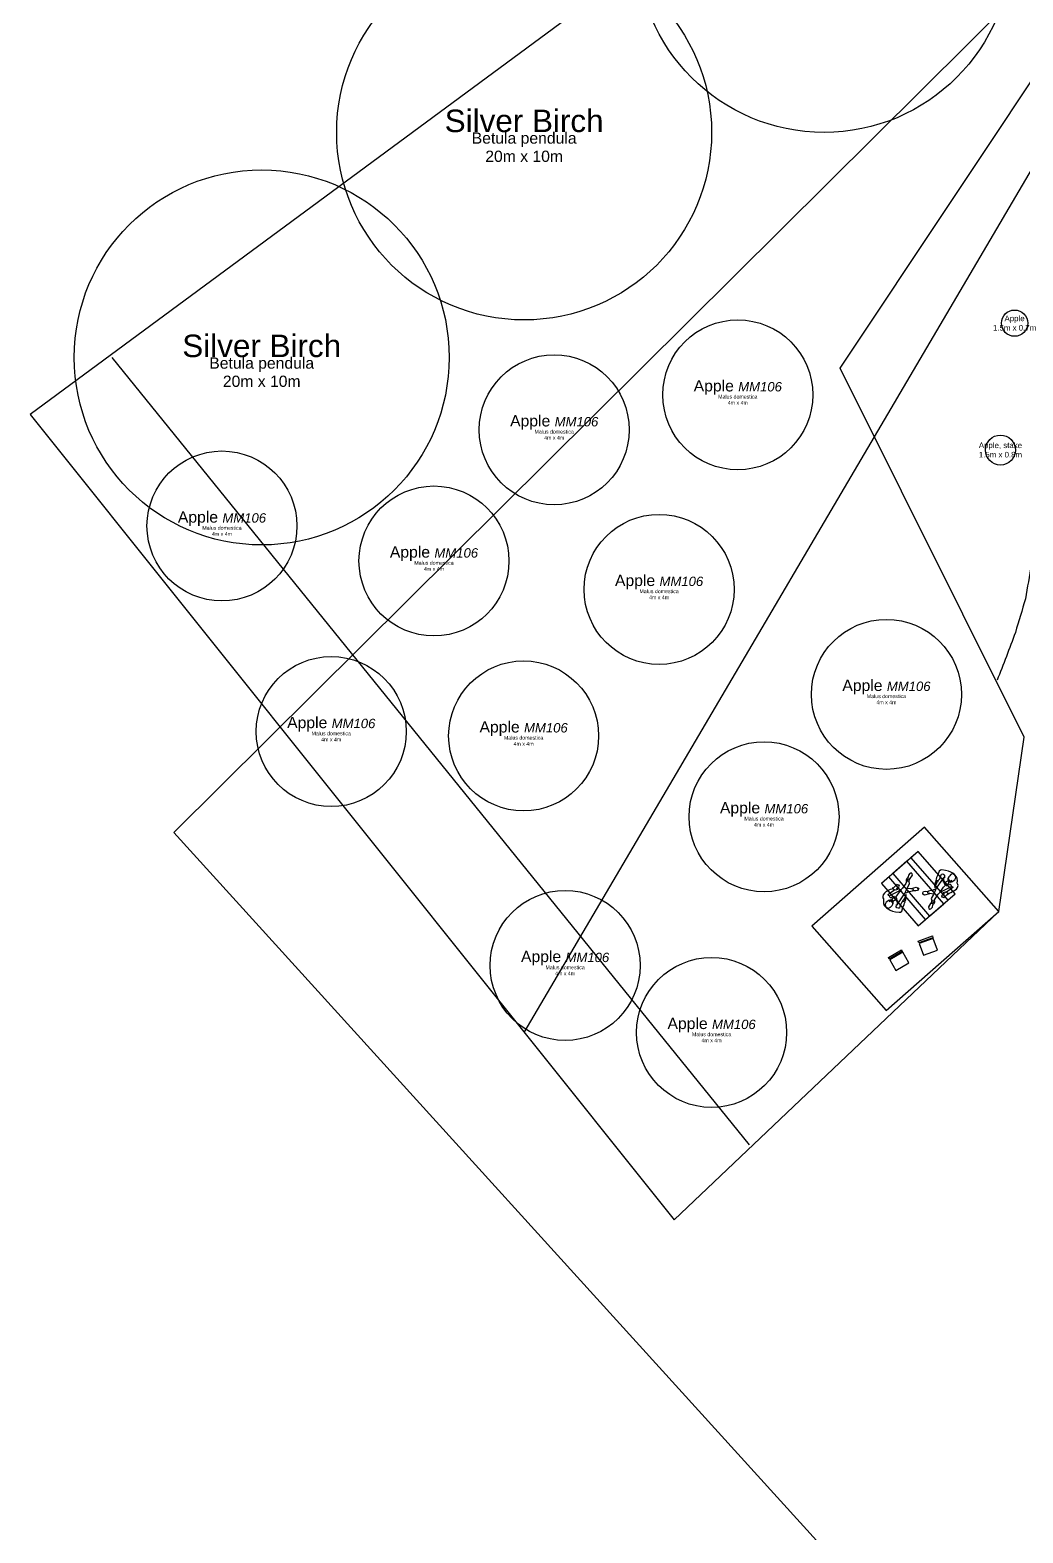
# Model space of a CAD drawing. Header units: metres. Extents: x 0 to 134, y 7 to 109.
# Drawn here: x 29.82 to 56.31, y 34.65 to 74.73 of the extents above; entities that cross this region are included whole.
import ezdxf

# ---------------------------------------------------------------- set-up
doc = ezdxf.new("R2010")
doc.units = ezdxf.units.M
for name, color, linetype, lineweight, true_color in [('Areas', 2, 'Continuous', 25, 0xffff00), ('Plant - Shrub', 3, 'Continuous', 25, 0x00ff00), ('Plant - Tree', 3, 'Continuous', 25, 0x00ff00), ('Plant label', 30, 'Continuous', 25, 0xff7f00), ('Trees & shrubs', 3, 'Continuous', 0, 0x00ff00)]:
    doc.layers.add(name, color=color, linetype=linetype, lineweight=lineweight, true_color=true_color)
for name, color, linetype, true_color in [('Boundary', 5, 'Continuous', 0x0000ff), ('Buildings', 30, 'Continuous', 0xff7f00), ('Forest Garden', 96, 'Continuous', 0x008000), ('Patio', 9, 'Continuous', 0xc0c0c0), ('Plants', 96, 'Continuous', 0x008000)]:
    doc.layers.add(name, color=color, linetype=linetype, true_color=true_color)
doc.styles.add('textstyle108', font='')
doc.styles.add('textstyle109', font='')
doc.styles.add('textstyle110', font='')
doc.styles.add('textstyle111', font='')
doc.styles.add('textstyle142', font='')
doc.styles.add('textstyle144', font='')
doc.styles.get('textstyle108').set_extended_font_data('Arial')
doc.styles.get('textstyle109').set_extended_font_data('Arial')
doc.styles.get('textstyle110').set_extended_font_data('Arial')
doc.styles.get('textstyle111').set_extended_font_data('Arial')
doc.styles.get('textstyle142').set_extended_font_data('Arial')
doc.styles.get('textstyle144').set_extended_font_data('Arial')

# ---------------------------------------------------------------- blocks, each defined once
blk = doc.blocks.new('Person sitting')
at = {"layer": 'Patio'}
for p, q in [((-0.299, 0.456), (-0.303, 0.369)), ((-0.279, 0.502), (-0.299, 0.456)), ((-0.288, 0.424), (-0.295, 0.389)), ((-0.271, 0.454), (-0.288, 0.424)), ((-0.242, 0.548), (-0.279, 0.502)), ((-0.245, 0.467), (-0.271, 0.454)), ((-0.225, 0.472), (-0.245, 0.467)), ((-0.192, 0.591), (-0.242, 0.548)), ((-0.218, 0.478), (-0.225, 0.472)), ((-0.188, 0.472), (-0.218, 0.478)), ((-0.181, 0.626), (-0.192, 0.591)), ((-0.132, 0.468), (-0.188, 0.472)), ((-0.162, 0.648), (-0.181, 0.626)), ((-0.118, 0.676), (-0.162, 0.648)), ((-0.107, 0.443), (-0.137, 0.435)), ((-0.137, 0.435), (-0.107, 0.43)), ((-0.094, 0.45), (-0.132, 0.468)), ((-0.12, 0.461), (-0.107, 0.443)), ((-0.064, 0.683), (-0.118, 0.676)), ((-0.107, 0.43), (-0.096, 0.413)), ((-0.096, 0.413), (-0.092, 0.391)), ((-0.079, 0.426), (-0.094, 0.45)), ((-0.089, 0.434), (-0.082, 0.406)), ((-0.074, 0.402), (-0.079, 0.426)), ((-0.055, 0.393), (-0.074, 0.402)), ((-0.072, 0.413), (-0.031, 0.417)), ((-0.014, 0.676), (-0.064, 0.683)), ((-0.038, 0.509), (-0.042, 0.489)), ((-0.042, 0.489), (-0.018, 0.47)), ((-0.029, 0.539), (-0.038, 0.509)), ((-0.035, 0.561), (-0.025, 0.587)), ((-0.022, 0.541), (-0.035, 0.561)), ((-0.031, 0.417), (0.008, 0.428)), ((-0.025, 0.587), (0.06, 0.578)), ((0.241, 0.452), (-0.022, 0.541)), ((-0.018, 0.47), (-0.001, 0.439)), ((0.108, 0.641), (-0.014, 0.676)), ((0.008, 0.428), (0.015, 0.439)), ((0.026, 0.467), (0.01, 0.485)), ((0.015, 0.439), (0.036, 0.441)), ((0.032, 0.448), (0.026, 0.467)), ((0.036, 0.441), (0.065, 0.4)), ((0.05, 0.419), (0.058, 0.448)), ((0.06, 0.578), (0.178, 0.557)), ((0.143, 0.409), (0.069, 0.402)), ((0.148, 0.622), (0.108, 0.641)), ((0.235, 0.422), (0.143, 0.409)), ((0.204, 0.622), (0.148, 0.622)), ((0.177, 0.585), (0.198, 0.616)), ((0.181, 0.565), (0.177, 0.585)), ((0.178, 0.557), (0.198, 0.561)), ((0.198, 0.561), (0.209, 0.528)), ((0.209, 0.611), (0.204, 0.622)), ((0.278, 0.609), (0.209, 0.611)), ((0.209, 0.528), (0.259, 0.504)), ((0.309, 0.433), (0.235, 0.422)), ((0.304, 0.435), (0.241, 0.452)), ((0.25, 0.544), (0.341, 0.528)), ((0.25, 0.535), (0.25, 0.544)), ((0.274, 0.511), (0.25, 0.535)), ((0.259, 0.504), (0.272, 0.504)), ((0.272, 0.504), (0.274, 0.511)), ((0.335, 0.604), (0.278, 0.609)), ((0.372, 0.435), (0.304, 0.435)), ((0.339, 0.585), (0.335, 0.604)), ((0.346, 0.578), (0.339, 0.585)), ((0.341, 0.541), (0.363, 0.548)), ((0.341, 0.528), (0.341, 0.541)), ((0.348, 0.565), (0.346, 0.578)), ((0.359, 0.554), (0.348, 0.565)), ((0.363, 0.548), (0.359, 0.554)), ((0.518, 0.465), (0.372, 0.435)), ((0.568, 0.48), (0.518, 0.465)), ((0.592, 0.524), (0.568, 0.502)), ((0.568, 0.502), (0.568, 0.48)), ((0.594, 0.47), (0.575, 0.476)), ((0.585, 0.387), (0.618, 0.435)), ((0.631, 0.537), (0.592, 0.524)), ((0.614, 0.45), (0.594, 0.47)), ((0.612, 0.498), (0.596, 0.487)), ((0.631, 0.5), (0.612, 0.498)), ((0.618, 0.435), (0.666, 0.467)), ((0.64, 0.528), (0.631, 0.537)), ((0.657, 0.491), (0.631, 0.5)), ((0.688, 0.541), (0.64, 0.528)), ((0.677, 0.47), (0.657, 0.491)), ((0.666, 0.467), (0.697, 0.472)), ((0.729, 0.57), (0.688, 0.541)), ((0.697, 0.472), (0.799, 0.495)), ((0.788, 0.574), (0.729, 0.57)), ((0.821, 0.561), (0.788, 0.574)), ((0.799, 0.495), (0.823, 0.526)), ((0.823, 0.526), (0.821, 0.561)), ((-0.303, 0.369), (-0.297, 0.317)), ((-0.297, 0.317), (-0.279, 0.258)), ((-0.295, 0.389), (-0.288, 0.35)), ((-0.288, 0.35), (-0.271, 0.321)), ((-0.279, 0.258), (-0.253, 0.197)), ((-0.271, 0.321), (-0.236, 0.311)), ((-0.253, 0.197), (-0.208, 0.126)), ((-0.236, 0.311), (-0.223, 0.308)), ((-0.223, 0.308), (-0.223, 0.304)), ((-0.223, 0.304), (-0.19, 0.306)), ((-0.208, 0.126), (-0.151, 0.047)), ((-0.19, 0.306), (-0.153, 0.308)), ((-0.153, 0.308), (-0.116, 0.317)), ((-0.151, 0.047), (-0.123, 0.023)), ((-0.115, 0.334), (-0.131, 0.32)), ((-0.123, 0.023), (-0.077, 0.021)), ((-0.116, 0.317), (-0.092, 0.328)), ((-0.098, 0.36), (-0.115, 0.334)), ((-0.105, 0.171), (-0.103, 0.202)), ((-0.094, 0.141), (-0.105, 0.171)), ((-0.103, 0.202), (-0.059, 0.234)), ((-0.092, 0.391), (-0.098, 0.36)), ((-0.064, 0.121), (-0.094, 0.141)), ((-0.092, 0.328), (-0.077, 0.348)), ((-0.08, 0.361), (-0.089, 0.343)), ((-0.077, 0.348), (-0.072, 0.372)), ((-0.077, 0.021), (0.015, 0.065)), ((-0.072, 0.372), (-0.054, 0.383)), ((-0.022, 0.143), (-0.064, 0.121)), ((0.034, 0.341), (-0.062, 0.369)), ((-0.059, 0.234), (-0.051, 0.245)), ((-0.054, 0.383), (-0.055, 0.393)), ((-0.051, 0.245), (-0.046, 0.228)), ((-0.046, 0.228), (-0.011, 0.23)), ((-0.033, 0.241), (-0.042, 0.243)), ((-0.009, 0.263), (-0.033, 0.241)), ((0.054, 0.173), (-0.022, 0.143)), ((-0.011, 0.23), (0.052, 0.241)), ((0.017, 0.298), (-0.009, 0.263)), ((0.015, 0.065), (0.091, 0.093)), ((0.017, 0.341), (0.017, 0.298)), ((0.047, 0.311), (0.028, 0.271)), ((0.056, 0.343), (0.034, 0.341)), ((0.039, 0.335), (0.047, 0.311)), ((0.052, 0.241), (0.3, 0.287)), ((0.093, 0.18), (0.054, 0.173)), ((0.065, 0.4), (0.056, 0.343)), ((0.091, 0.093), (0.128, 0.117)), ((0.108, 0.176), (0.093, 0.18)), ((0.126, 0.189), (0.108, 0.176)), ((0.145, 0.197), (0.126, 0.189)), ((0.128, 0.117), (0.161, 0.134)), ((0.132, 0.167), (0.139, 0.187)), ((0.141, 0.15), (0.132, 0.167)), ((0.158, 0.143), (0.141, 0.15)), ((0.154, 0.184), (0.145, 0.197)), ((0.169, 0.193), (0.154, 0.184)), ((0.161, 0.134), (0.163, 0.145)), ((0.163, 0.145), (0.211, 0.156)), ((0.191, 0.202), (0.169, 0.193)), ((0.19, 0.178), (0.184, 0.164)), ((0.205, 0.188), (0.19, 0.178)), ((0.204, 0.204), (0.191, 0.202)), ((0.228, 0.213), (0.204, 0.204)), ((0.213, 0.196), (0.205, 0.188)), ((0.207, 0.202), (0.213, 0.196)), ((0.211, 0.156), (0.272, 0.197)), ((0.272, 0.237), (0.228, 0.213)), ((0.294, 0.252), (0.272, 0.237)), ((0.272, 0.197), (0.317, 0.25)), ((0.311, 0.256), (0.291, 0.241)), ((0.291, 0.241), (0.294, 0.252)), ((0.3, 0.287), (0.392, 0.321)), ((0.317, 0.25), (0.311, 0.256)), ((0.372, 0.269), (0.333, 0.287)), ((0.394, 0.271), (0.372, 0.269)), ((0.392, 0.321), (0.474, 0.354)), ((0.431, 0.23), (0.394, 0.271)), ((0.49, 0.197), (0.431, 0.23)), ((0.463, 0.343), (0.522, 0.269)), ((0.474, 0.354), (0.585, 0.387)), ((0.527, 0.197), (0.49, 0.197)), ((0.529, 0.178), (0.507, 0.195)), ((0.522, 0.269), (0.548, 0.234)), ((0.54, 0.21), (0.527, 0.197)), ((0.568, 0.136), (0.529, 0.178)), ((0.535, 0.263), (0.649, 0.195)), ((0.548, 0.234), (0.54, 0.21)), ((0.605, 0.11), (0.568, 0.136)), ((0.64, 0.117), (0.605, 0.11)), ((0.662, 0.15), (0.64, 0.117)), ((0.649, 0.195), (0.662, 0.15))]:
    blk.add_line(p, q, dxfattribs=at)
blk = doc.blocks.new('Chair')
at = {"layer": 'Patio', "flags": 128}
for points in [[(0, 0.4), (0.4, 0.4), (0.4, 0.35), (0, 0.35)], [(0, 0), (0.4, 0), (0.4, 0.33), (0, 0.33)]]:
    blk.add_lwpolyline(points, close=True, dxfattribs=at)
blk = doc.blocks.new('Picnic table')
at = {"layer": 'Patio', "flags": 128}
for points in [[(-0.75, 0.39), (0.75, 0.39), (0.75, 0.65), (-0.75, 0.65)], [(-0.75, -0.65), (0.75, -0.65), (0.75, 0.65), (-0.75, 0.65)], [(-0.75, -0.25), (0.75, -0.25), (0.75, 0.25), (-0.75, 0.25)], [(-0.75, -0.65), (0.75, -0.65), (0.75, -0.39), (-0.75, -0.39)]]:
    blk.add_lwpolyline(points, close=True, dxfattribs=at)
at = {"layer": 'Patio'}
blk.add_circle((0, 0), 0.015, dxfattribs=at)
blk = doc.blocks.new('Tree - Malus domestica MM106')
at = {"layer": 'Plant - Tree'}
blk.add_circle((0, 0), 2, dxfattribs=at)
at = {"layer": 'Plant - Tree', "insert": (0, 0), "char_height": 0.3, "attachment_point": 8, "line_spacing_factor": 0.971628, "style": 'textstyle111'}
blk.add_mtext('\\c32767;Apple \\fArial|b0|i1|c0|p0;\\H0.25;MM106', dxfattribs=at)
at = {"layer": 'Plant label', "insert": (0, 0), "char_height": 0.1, "attachment_point": 2, "line_spacing_factor": 0.971628, "style": 'textstyle110'}
blk.add_mtext('\\c32767;Malus domestica\\P4m x 4m', dxfattribs=at)
blk = doc.blocks.new('Tree - Betula pendula')
at = {"layer": 'Plant - Tree'}
blk.add_circle((0, 0), 5, dxfattribs=at)
at = {"layer": 'Plant - Tree', "insert": (0, 0), "char_height": 0.6, "attachment_point": 8, "line_spacing_factor": 0.971628, "style": 'textstyle109'}
blk.add_mtext('\\c32767;Silver Birch', dxfattribs=at)
at = {"layer": 'Plant label', "insert": (0, 0), "char_height": 0.3, "attachment_point": 2, "line_spacing_factor": 0.971628, "style": 'textstyle108'}
blk.add_mtext('\\c32767;Betula pendula\\P20m x 10m', dxfattribs=at)

msp = doc.modelspace()

# ---------------------------------------------------------------- linework, layer by layer
at = {"layer": 'Areas', "flags": 128}
msp.add_lwpolyline([(51.433, 65.718), (57.472, 74.793), (62.701, 77.735), (63.941, 81.363), (59, 86), (29.821, 64.474), (47, 43), (55.661, 51.221), (56.338, 55.872)], close=True, dxfattribs=at)
at = {"layer": 'Boundary'}
for p, q in [((61.292, 80.763), (33.658, 53.336)), ((56.039, 28.681), (33.658, 53.336)), ((33.658, 53.336), (56.039, 28.681))]:
    msp.add_line(p, q, dxfattribs=at)
at = {"layer": 'Buildings', "flags": 128}
msp.add_lwpolyline([(52.656, 48.581), (55.661, 51.221), (53.681, 53.475), (50.676, 50.835)], close=True, dxfattribs=at)
at = {"layer": 'Forest Garden', "flags": 128}
msp.add_lwpolyline([(60, 69, 0.008922), (58.433, 67.152, 0.012503), (57.877, 66.052, 0.026289), (57.203, 64.418, 0.037787), (56.867, 63.17, 0.012613), (56.804, 62.783, 0.007966), (56.734, 62.206, -0.000379), (56.649, 61.412, -0.002728), (56.638, 61.311, -0.008812), (56.524, 60.473, -0.00814), (56.369, 59.566, -0.010357), (56.102, 58.668, -0.007637), (55.615, 57.39)], format="xyb", dxfattribs=at)
at = {"layer": 'Forest Garden', "color": 56, "true_color": 0x808000}
for centre, radius in [((56.082, 66.914), 0.35), ((55.705, 63.53), 0.4)]:
    msp.add_circle(centre, radius, dxfattribs=at)
at = {"layer": 'Plant - Shrub'}
for p, q in [((43, 48), (63, 82)), ((32, 66), (49, 45))]:
    msp.add_line(p, q, dxfattribs=at)

# ---------------------------------------------------------------- block references
at = {"layer": 'Patio'}
for name, p, rotation in [('Picnic table', (53.511, 51.835), 131), ('Person sitting', (53.14, 51.278), 45), ('Person sitting', (54.001, 52.261), 225), ('Chair', (53.649, 50.06), 20), ('Chair', (52.916, 49.653), 30)]:
    msp.add_blockref(name, p, dxfattribs=dict(at, rotation=rotation))
at = {"layer": 'Plant - Tree'}
for name, p in [('Tree - Betula pendula', (51, 77)), ('Tree - Betula pendula', (43, 72)), ('Tree - Betula pendula', (36, 66)), ('Tree - Malus domestica MM106', (48.699, 65.003)), ('Tree - Malus domestica MM106', (43.802, 64.07)), ('Tree - Malus domestica MM106', (34.94, 61.505)), ('Tree - Malus domestica MM106', (40.595, 60.572)), ('Tree - Malus domestica MM106', (46.6, 59.814)), ('Tree - Malus domestica MM106', (52.664, 57.015)), ('Tree - Malus domestica MM106', (37.855, 56.024)), ('Tree - Malus domestica MM106', (42.986, 55.908)), ('Tree - Malus domestica MM106', (49.399, 53.751)), ('Tree - Malus domestica MM106', (44.093, 49.786)), ('Tree - Malus domestica MM106', (48, 48))]:
    msp.add_blockref(name, p, dxfattribs=at)

# ---------------------------------------------------------------- texts
at = {"layer": 'Plants', "color": 30, "true_color": 0xff7f00, "insert": (55.705, 63.531), "char_height": 0.15, "attachment_point": 5, "style": 'textstyle144'}
msp.add_mtext('Apple, stake\\P1.5m x 0.8m', dxfattribs=at)
at = {"layer": 'Trees & shrubs', "color": 30, "true_color": 0xff7f00, "insert": (56.082, 66.915), "char_height": 0.15, "attachment_point": 5, "style": 'textstyle142'}
msp.add_mtext('Apple\\P1.5m x 0.7m', dxfattribs=at)

doc.saveas('drawing.dxf')
